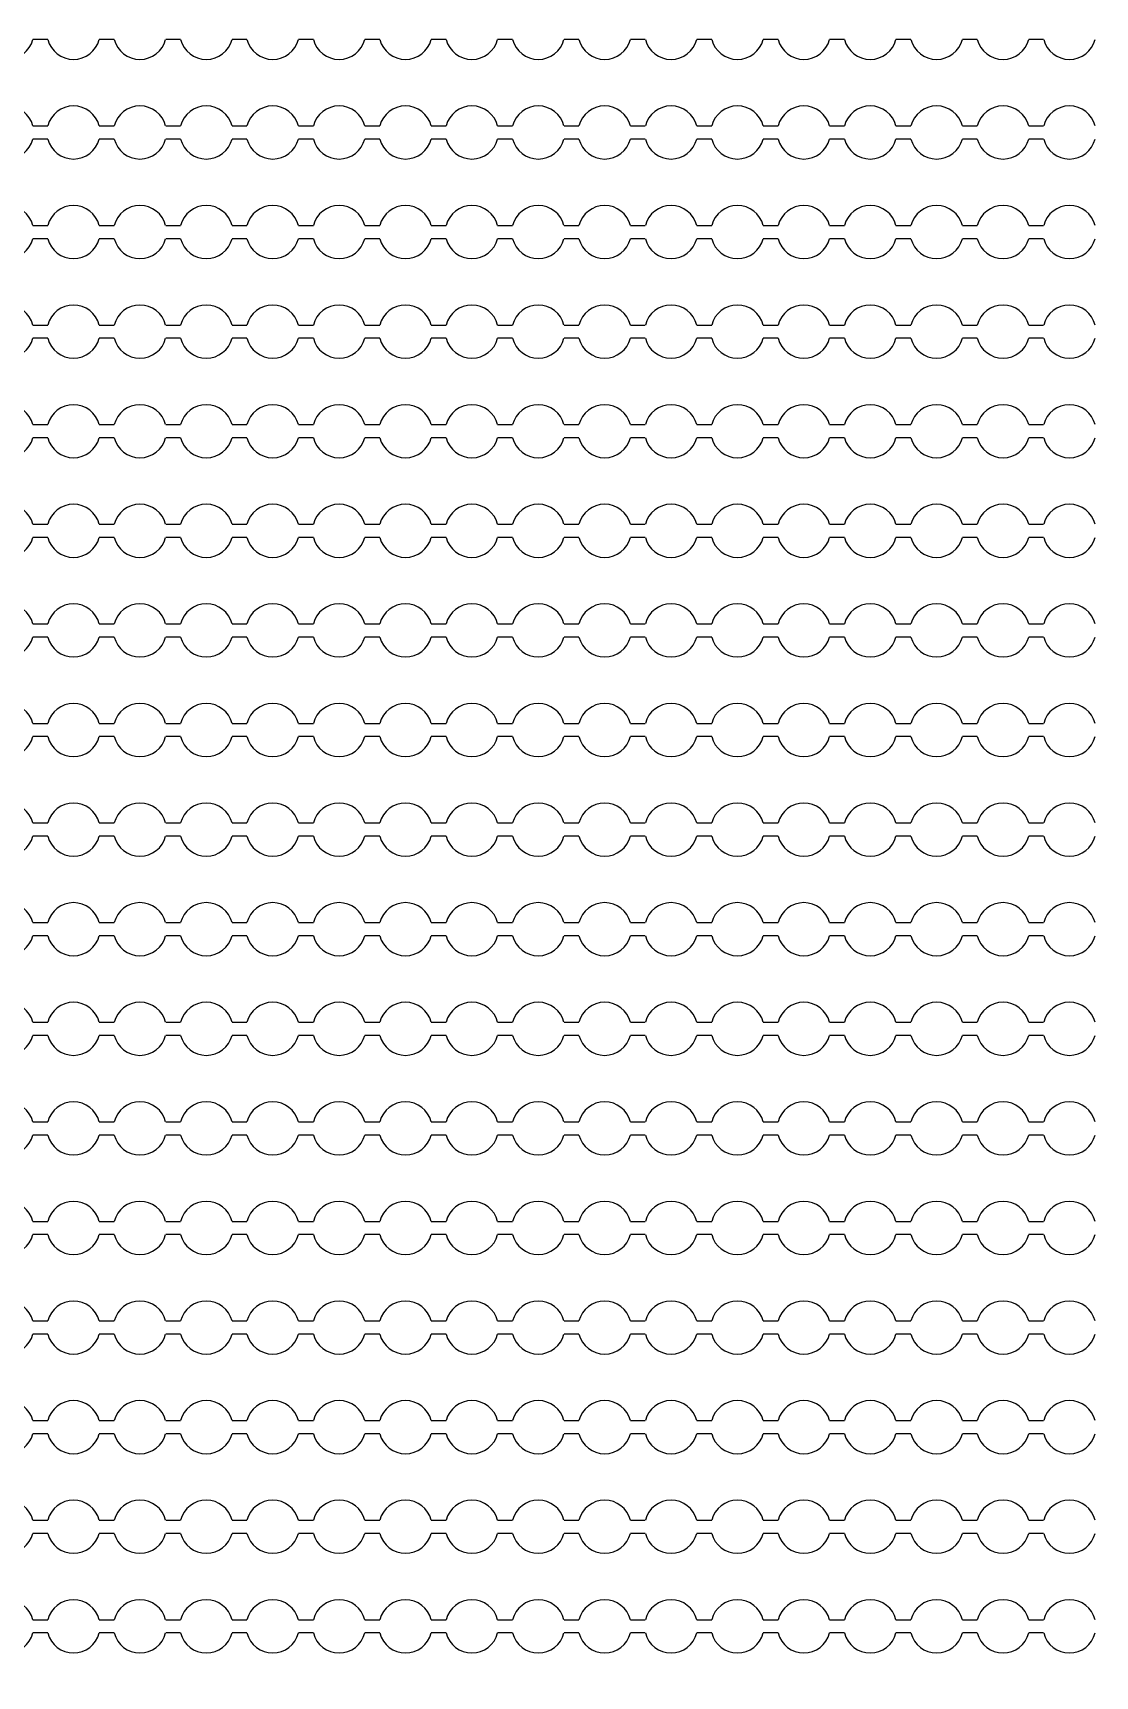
# Model space of a CAD drawing. Extents: x 4056 to 105656, y 4120 to 105720.
# Drawn here: x 58241 to 59041, y 70862 to 72099 of the extents above; entities that cross this region are included whole.
import ezdxf

# ---------------------------------------------------------------- set-up
doc = ezdxf.new("R2010")
doc.units = 13
doc.header["$MEASUREMENT"] = 0
doc.layers.add('Main Layer', color=7, linetype='Continuous', lineweight=0)

msp = doc.modelspace()

# ---------------------------------------------------------------- linework, layer by layer
for p, q in [((58252.1, 72094.2), (58240.9, 72094.2)), ((58302.1, 72094.2), (58290.9, 72094.2)), ((58352.1, 72094.2), (58340.9, 72094.2)), ((58402.1, 72094.2), (58390.9, 72094.2)), ((58452.1, 72094.2), (58440.9, 72094.2)), ((58502.1, 72094.2), (58490.9, 72094.2)), ((58552.1, 72094.2), (58540.9, 72094.2)), ((58602.1, 72094.2), (58590.9, 72094.2)), ((58652.1, 72094.2), (58640.9, 72094.2)), ((58702.1, 72094.2), (58690.9, 72094.2)), ((58752.1, 72094.2), (58740.9, 72094.2)), ((58802.1, 72094.2), (58790.9, 72094.2)), ((58852.1, 72094.2), (58840.9, 72094.2)), ((58902.1, 72094.2), (58890.9, 72094.2)), ((58952.1, 72094.2), (58940.9, 72094.2)), ((59002.1, 72094.2), (58990.9, 72094.2)), ((58240.9, 72029.2), (58252.1, 72029.2)), ((58290.9, 72029.2), (58302.1, 72029.2)), ((58340.9, 72029.2), (58352.1, 72029.2)), ((58390.9, 72029.2), (58402.1, 72029.2)), ((58440.9, 72029.2), (58452.1, 72029.2)), ((58490.9, 72029.2), (58502.1, 72029.2)), ((58540.9, 72029.2), (58552.1, 72029.2)), ((58590.9, 72029.2), (58602.1, 72029.2)), ((58640.9, 72029.2), (58652.1, 72029.2)), ((58690.9, 72029.2), (58702.1, 72029.2)), ((58740.9, 72029.2), (58752.1, 72029.2)), ((58790.9, 72029.2), (58802.1, 72029.2)), ((58840.9, 72029.2), (58852.1, 72029.2)), ((58890.9, 72029.2), (58902.1, 72029.2)), ((58940.9, 72029.2), (58952.1, 72029.2)), ((58990.9, 72029.2), (59002.1, 72029.2)), ((58252.1, 72019.2), (58240.9, 72019.2)), ((58302.1, 72019.2), (58290.9, 72019.2)), ((58352.1, 72019.2), (58340.9, 72019.2)), ((58402.1, 72019.2), (58390.9, 72019.2)), ((58452.1, 72019.2), (58440.9, 72019.2)), ((58502.1, 72019.2), (58490.9, 72019.2)), ((58552.1, 72019.2), (58540.9, 72019.2)), ((58602.1, 72019.2), (58590.9, 72019.2)), ((58652.1, 72019.2), (58640.9, 72019.2)), ((58702.1, 72019.2), (58690.9, 72019.2)), ((58752.1, 72019.2), (58740.9, 72019.2)), ((58802.1, 72019.2), (58790.9, 72019.2)), ((58852.1, 72019.2), (58840.9, 72019.2)), ((58902.1, 72019.2), (58890.9, 72019.2)), ((58952.1, 72019.2), (58940.9, 72019.2)), ((59002.1, 72019.2), (58990.9, 72019.2)), ((58240.9, 71954.2), (58252.1, 71954.2)), ((58290.9, 71954.2), (58302.1, 71954.2)), ((58340.9, 71954.2), (58352.1, 71954.2)), ((58390.9, 71954.2), (58402.1, 71954.2)), ((58440.9, 71954.2), (58452.1, 71954.2)), ((58490.9, 71954.2), (58502.1, 71954.2)), ((58540.9, 71954.2), (58552.1, 71954.2)), ((58590.9, 71954.2), (58602.1, 71954.2)), ((58640.9, 71954.2), (58652.1, 71954.2)), ((58690.9, 71954.2), (58702.1, 71954.2)), ((58740.9, 71954.2), (58752.1, 71954.2)), ((58790.9, 71954.2), (58802.1, 71954.2)), ((58840.9, 71954.2), (58852.1, 71954.2)), ((58890.9, 71954.2), (58902.1, 71954.2)), ((58940.9, 71954.2), (58952.1, 71954.2)), ((58990.9, 71954.2), (59002.1, 71954.2)), ((58252.1, 71944.2), (58240.9, 71944.2)), ((58302.1, 71944.2), (58290.9, 71944.2)), ((58352.1, 71944.2), (58340.9, 71944.2)), ((58402.1, 71944.2), (58390.9, 71944.2)), ((58452.1, 71944.2), (58440.9, 71944.2)), ((58502.1, 71944.2), (58490.9, 71944.2)), ((58552.1, 71944.2), (58540.9, 71944.2)), ((58602.1, 71944.2), (58590.9, 71944.2)), ((58652.1, 71944.2), (58640.9, 71944.2)), ((58702.1, 71944.2), (58690.9, 71944.2)), ((58752.1, 71944.2), (58740.9, 71944.2)), ((58802.1, 71944.2), (58790.9, 71944.2)), ((58852.1, 71944.2), (58840.9, 71944.2)), ((58902.1, 71944.2), (58890.9, 71944.2)), ((58952.1, 71944.2), (58940.9, 71944.2)), ((59002.1, 71944.2), (58990.9, 71944.2)), ((58240.9, 71879.2), (58252.1, 71879.2)), ((58290.9, 71879.2), (58302.1, 71879.2)), ((58340.9, 71879.2), (58352.1, 71879.2)), ((58390.9, 71879.2), (58402.1, 71879.2)), ((58440.9, 71879.2), (58452.1, 71879.2)), ((58490.9, 71879.2), (58502.1, 71879.2)), ((58540.9, 71879.2), (58552.1, 71879.2)), ((58590.9, 71879.2), (58602.1, 71879.2)), ((58640.9, 71879.2), (58652.1, 71879.2)), ((58690.9, 71879.2), (58702.1, 71879.2)), ((58740.9, 71879.2), (58752.1, 71879.2)), ((58790.9, 71879.2), (58802.1, 71879.2)), ((58840.9, 71879.2), (58852.1, 71879.2)), ((58890.9, 71879.2), (58902.1, 71879.2)), ((58940.9, 71879.2), (58952.1, 71879.2)), ((58990.9, 71879.2), (59002.1, 71879.2)), ((58252.1, 71869.2), (58240.9, 71869.2)), ((58302.1, 71869.2), (58290.9, 71869.2)), ((58352.1, 71869.2), (58340.9, 71869.2)), ((58402.1, 71869.2), (58390.9, 71869.2)), ((58452.1, 71869.2), (58440.9, 71869.2)), ((58502.1, 71869.2), (58490.9, 71869.2)), ((58552.1, 71869.2), (58540.9, 71869.2)), ((58602.1, 71869.2), (58590.9, 71869.2)), ((58652.1, 71869.2), (58640.9, 71869.2)), ((58702.1, 71869.2), (58690.9, 71869.2)), ((58752.1, 71869.2), (58740.9, 71869.2)), ((58802.1, 71869.2), (58790.9, 71869.2)), ((58852.1, 71869.2), (58840.9, 71869.2)), ((58902.1, 71869.2), (58890.9, 71869.2)), ((58952.1, 71869.2), (58940.9, 71869.2)), ((59002.1, 71869.2), (58990.9, 71869.2)), ((58240.9, 71804.2), (58252.1, 71804.2)), ((58290.9, 71804.2), (58302.1, 71804.2)), ((58340.9, 71804.2), (58352.1, 71804.2)), ((58390.9, 71804.2), (58402.1, 71804.2)), ((58440.9, 71804.2), (58452.1, 71804.2)), ((58490.9, 71804.2), (58502.1, 71804.2)), ((58540.9, 71804.2), (58552.1, 71804.2)), ((58590.9, 71804.2), (58602.1, 71804.2)), ((58640.9, 71804.2), (58652.1, 71804.2)), ((58690.9, 71804.2), (58702.1, 71804.2)), ((58740.9, 71804.2), (58752.1, 71804.2)), ((58790.9, 71804.2), (58802.1, 71804.2)), ((58840.9, 71804.2), (58852.1, 71804.2)), ((58890.9, 71804.2), (58902.1, 71804.2)), ((58940.9, 71804.2), (58952.1, 71804.2)), ((58990.9, 71804.2), (59002.1, 71804.2)), ((58252.1, 71794.2), (58240.9, 71794.2)), ((58302.1, 71794.2), (58290.9, 71794.2)), ((58352.1, 71794.2), (58340.9, 71794.2)), ((58402.1, 71794.2), (58390.9, 71794.2)), ((58452.1, 71794.2), (58440.9, 71794.2)), ((58502.1, 71794.2), (58490.9, 71794.2)), ((58552.1, 71794.2), (58540.9, 71794.2)), ((58602.1, 71794.2), (58590.9, 71794.2)), ((58652.1, 71794.2), (58640.9, 71794.2)), ((58702.1, 71794.2), (58690.9, 71794.2)), ((58752.1, 71794.2), (58740.9, 71794.2)), ((58802.1, 71794.2), (58790.9, 71794.2)), ((58852.1, 71794.2), (58840.9, 71794.2)), ((58902.1, 71794.2), (58890.9, 71794.2)), ((58952.1, 71794.2), (58940.9, 71794.2)), ((59002.1, 71794.2), (58990.9, 71794.2)), ((58240.9, 71729.2), (58252.1, 71729.2)), ((58290.9, 71729.2), (58302.1, 71729.2)), ((58340.9, 71729.2), (58352.1, 71729.2)), ((58390.9, 71729.2), (58402.1, 71729.2)), ((58440.9, 71729.2), (58452.1, 71729.2)), ((58490.9, 71729.2), (58502.1, 71729.2)), ((58540.9, 71729.2), (58552.1, 71729.2)), ((58590.9, 71729.2), (58602.1, 71729.2)), ((58640.9, 71729.2), (58652.1, 71729.2)), ((58690.9, 71729.2), (58702.1, 71729.2)), ((58740.9, 71729.2), (58752.1, 71729.2)), ((58790.9, 71729.2), (58802.1, 71729.2)), ((58840.9, 71729.2), (58852.1, 71729.2)), ((58890.9, 71729.2), (58902.1, 71729.2)), ((58940.9, 71729.2), (58952.1, 71729.2)), ((58990.9, 71729.2), (59002.1, 71729.2)), ((58252.1, 71719.2), (58240.9, 71719.2)), ((58302.1, 71719.2), (58290.9, 71719.2)), ((58352.1, 71719.2), (58340.9, 71719.2)), ((58402.1, 71719.2), (58390.9, 71719.2)), ((58452.1, 71719.2), (58440.9, 71719.2)), ((58502.1, 71719.2), (58490.9, 71719.2)), ((58552.1, 71719.2), (58540.9, 71719.2)), ((58602.1, 71719.2), (58590.9, 71719.2)), ((58652.1, 71719.2), (58640.9, 71719.2)), ((58702.1, 71719.2), (58690.9, 71719.2)), ((58752.1, 71719.2), (58740.9, 71719.2)), ((58802.1, 71719.2), (58790.9, 71719.2)), ((58852.1, 71719.2), (58840.9, 71719.2)), ((58902.1, 71719.2), (58890.9, 71719.2)), ((58952.1, 71719.2), (58940.9, 71719.2)), ((59002.1, 71719.2), (58990.9, 71719.2)), ((58240.9, 71654.2), (58252.1, 71654.2)), ((58290.9, 71654.2), (58302.1, 71654.2)), ((58340.9, 71654.2), (58352.1, 71654.2)), ((58390.9, 71654.2), (58402.1, 71654.2)), ((58440.9, 71654.2), (58452.1, 71654.2)), ((58490.9, 71654.2), (58502.1, 71654.2)), ((58540.9, 71654.2), (58552.1, 71654.2)), ((58590.9, 71654.2), (58602.1, 71654.2)), ((58640.9, 71654.2), (58652.1, 71654.2)), ((58690.9, 71654.2), (58702.1, 71654.2)), ((58740.9, 71654.2), (58752.1, 71654.2)), ((58790.9, 71654.2), (58802.1, 71654.2)), ((58840.9, 71654.2), (58852.1, 71654.2)), ((58890.9, 71654.2), (58902.1, 71654.2)), ((58940.9, 71654.2), (58952.1, 71654.2)), ((58990.9, 71654.2), (59002.1, 71654.2)), ((58252.1, 71644.2), (58240.9, 71644.2)), ((58302.1, 71644.2), (58290.9, 71644.2)), ((58352.1, 71644.2), (58340.9, 71644.2)), ((58402.1, 71644.2), (58390.9, 71644.2)), ((58452.1, 71644.2), (58440.9, 71644.2)), ((58502.1, 71644.2), (58490.9, 71644.2)), ((58552.1, 71644.2), (58540.9, 71644.2)), ((58602.1, 71644.2), (58590.9, 71644.2)), ((58652.1, 71644.2), (58640.9, 71644.2)), ((58702.1, 71644.2), (58690.9, 71644.2)), ((58752.1, 71644.2), (58740.9, 71644.2)), ((58802.1, 71644.2), (58790.9, 71644.2)), ((58852.1, 71644.2), (58840.9, 71644.2)), ((58902.1, 71644.2), (58890.9, 71644.2)), ((58952.1, 71644.2), (58940.9, 71644.2)), ((59002.1, 71644.2), (58990.9, 71644.2)), ((58240.9, 71579.2), (58252.1, 71579.2)), ((58290.9, 71579.2), (58302.1, 71579.2)), ((58340.9, 71579.2), (58352.1, 71579.2)), ((58390.9, 71579.2), (58402.1, 71579.2)), ((58440.9, 71579.2), (58452.1, 71579.2)), ((58490.9, 71579.2), (58502.1, 71579.2)), ((58540.9, 71579.2), (58552.1, 71579.2)), ((58590.9, 71579.2), (58602.1, 71579.2)), ((58640.9, 71579.2), (58652.1, 71579.2)), ((58690.9, 71579.2), (58702.1, 71579.2)), ((58740.9, 71579.2), (58752.1, 71579.2)), ((58790.9, 71579.2), (58802.1, 71579.2)), ((58840.9, 71579.2), (58852.1, 71579.2)), ((58890.9, 71579.2), (58902.1, 71579.2)), ((58940.9, 71579.2), (58952.1, 71579.2)), ((58990.9, 71579.2), (59002.1, 71579.2)), ((58252.1, 71569.2), (58240.9, 71569.2)), ((58302.1, 71569.2), (58290.9, 71569.2)), ((58352.1, 71569.2), (58340.9, 71569.2)), ((58402.1, 71569.2), (58390.9, 71569.2)), ((58452.1, 71569.2), (58440.9, 71569.2)), ((58502.1, 71569.2), (58490.9, 71569.2)), ((58552.1, 71569.2), (58540.9, 71569.2)), ((58602.1, 71569.2), (58590.9, 71569.2)), ((58652.1, 71569.2), (58640.9, 71569.2)), ((58702.1, 71569.2), (58690.9, 71569.2)), ((58752.1, 71569.2), (58740.9, 71569.2)), ((58802.1, 71569.2), (58790.9, 71569.2)), ((58852.1, 71569.2), (58840.9, 71569.2)), ((58902.1, 71569.2), (58890.9, 71569.2)), ((58952.1, 71569.2), (58940.9, 71569.2)), ((59002.1, 71569.2), (58990.9, 71569.2)), ((58240.9, 71504.2), (58252.1, 71504.2)), ((58290.9, 71504.2), (58302.1, 71504.2)), ((58340.9, 71504.2), (58352.1, 71504.2)), ((58390.9, 71504.2), (58402.1, 71504.2)), ((58440.9, 71504.2), (58452.1, 71504.2)), ((58490.9, 71504.2), (58502.1, 71504.2)), ((58540.9, 71504.2), (58552.1, 71504.2)), ((58590.9, 71504.2), (58602.1, 71504.2)), ((58640.9, 71504.2), (58652.1, 71504.2)), ((58690.9, 71504.2), (58702.1, 71504.2)), ((58740.9, 71504.2), (58752.1, 71504.2)), ((58790.9, 71504.2), (58802.1, 71504.2)), ((58840.9, 71504.2), (58852.1, 71504.2)), ((58890.9, 71504.2), (58902.1, 71504.2)), ((58940.9, 71504.2), (58952.1, 71504.2)), ((58990.9, 71504.2), (59002.1, 71504.2)), ((58252.1, 71494.2), (58240.9, 71494.2)), ((58302.1, 71494.2), (58290.9, 71494.2)), ((58352.1, 71494.2), (58340.9, 71494.2)), ((58402.1, 71494.2), (58390.9, 71494.2)), ((58452.1, 71494.2), (58440.9, 71494.2)), ((58502.1, 71494.2), (58490.9, 71494.2)), ((58552.1, 71494.2), (58540.9, 71494.2)), ((58602.1, 71494.2), (58590.9, 71494.2)), ((58652.1, 71494.2), (58640.9, 71494.2)), ((58702.1, 71494.2), (58690.9, 71494.2)), ((58752.1, 71494.2), (58740.9, 71494.2)), ((58802.1, 71494.2), (58790.9, 71494.2)), ((58852.1, 71494.2), (58840.9, 71494.2)), ((58902.1, 71494.2), (58890.9, 71494.2)), ((58952.1, 71494.2), (58940.9, 71494.2)), ((59002.1, 71494.2), (58990.9, 71494.2)), ((58240.9, 71429.2), (58252.1, 71429.2)), ((58290.9, 71429.2), (58302.1, 71429.2)), ((58340.9, 71429.2), (58352.1, 71429.2)), ((58390.9, 71429.2), (58402.1, 71429.2)), ((58440.9, 71429.2), (58452.1, 71429.2)), ((58490.9, 71429.2), (58502.1, 71429.2)), ((58540.9, 71429.2), (58552.1, 71429.2)), ((58590.9, 71429.2), (58602.1, 71429.2)), ((58640.9, 71429.2), (58652.1, 71429.2)), ((58690.9, 71429.2), (58702.1, 71429.2)), ((58740.9, 71429.2), (58752.1, 71429.2)), ((58790.9, 71429.2), (58802.1, 71429.2)), ((58840.9, 71429.2), (58852.1, 71429.2)), ((58890.9, 71429.2), (58902.1, 71429.2)), ((58940.9, 71429.2), (58952.1, 71429.2)), ((58990.9, 71429.2), (59002.1, 71429.2)), ((58252.1, 71419.2), (58240.9, 71419.2)), ((58302.1, 71419.2), (58290.9, 71419.2)), ((58352.1, 71419.2), (58340.9, 71419.2)), ((58402.1, 71419.2), (58390.9, 71419.2)), ((58452.1, 71419.2), (58440.9, 71419.2)), ((58502.1, 71419.2), (58490.9, 71419.2)), ((58552.1, 71419.2), (58540.9, 71419.2)), ((58602.1, 71419.2), (58590.9, 71419.2)), ((58652.1, 71419.2), (58640.9, 71419.2)), ((58702.1, 71419.2), (58690.9, 71419.2)), ((58752.1, 71419.2), (58740.9, 71419.2)), ((58802.1, 71419.2), (58790.9, 71419.2)), ((58852.1, 71419.2), (58840.9, 71419.2)), ((58902.1, 71419.2), (58890.9, 71419.2)), ((58952.1, 71419.2), (58940.9, 71419.2)), ((59002.1, 71419.2), (58990.9, 71419.2)), ((58240.9, 71354.2), (58252.1, 71354.2)), ((58252.1, 71344.2), (58240.9, 71344.2)), ((58290.9, 71354.2), (58302.1, 71354.2)), ((58302.1, 71344.2), (58290.9, 71344.2)), ((58340.9, 71354.2), (58352.1, 71354.2)), ((58352.1, 71344.2), (58340.9, 71344.2)), ((58390.9, 71354.2), (58402.1, 71354.2)), ((58402.1, 71344.2), (58390.9, 71344.2)), ((58440.9, 71354.2), (58452.1, 71354.2)), ((58452.1, 71344.2), (58440.9, 71344.2)), ((58490.9, 71354.2), (58502.1, 71354.2)), ((58502.1, 71344.2), (58490.9, 71344.2)), ((58540.9, 71354.2), (58552.1, 71354.2)), ((58552.1, 71344.2), (58540.9, 71344.2)), ((58590.9, 71354.2), (58602.1, 71354.2)), ((58602.1, 71344.2), (58590.9, 71344.2)), ((58640.9, 71354.2), (58652.1, 71354.2)), ((58652.1, 71344.2), (58640.9, 71344.2)), ((58690.9, 71354.2), (58702.1, 71354.2)), ((58702.1, 71344.2), (58690.9, 71344.2)), ((58740.9, 71354.2), (58752.1, 71354.2)), ((58752.1, 71344.2), (58740.9, 71344.2)), ((58790.9, 71354.2), (58802.1, 71354.2)), ((58802.1, 71344.2), (58790.9, 71344.2)), ((58840.9, 71354.2), (58852.1, 71354.2)), ((58852.1, 71344.2), (58840.9, 71344.2)), ((58890.9, 71354.2), (58902.1, 71354.2)), ((58902.1, 71344.2), (58890.9, 71344.2)), ((58940.9, 71354.2), (58952.1, 71354.2)), ((58952.1, 71344.2), (58940.9, 71344.2)), ((58990.9, 71354.2), (59002.1, 71354.2)), ((59002.1, 71344.2), (58990.9, 71344.2)), ((58240.9, 71279.2), (58252.1, 71279.2)), ((58252.1, 71269.2), (58240.9, 71269.2)), ((58290.9, 71279.2), (58302.1, 71279.2)), ((58302.1, 71269.2), (58290.9, 71269.2)), ((58340.9, 71279.2), (58352.1, 71279.2)), ((58352.1, 71269.2), (58340.9, 71269.2)), ((58390.9, 71279.2), (58402.1, 71279.2)), ((58402.1, 71269.2), (58390.9, 71269.2)), ((58440.9, 71279.2), (58452.1, 71279.2)), ((58452.1, 71269.2), (58440.9, 71269.2)), ((58490.9, 71279.2), (58502.1, 71279.2)), ((58502.1, 71269.2), (58490.9, 71269.2)), ((58540.9, 71279.2), (58552.1, 71279.2)), ((58552.1, 71269.2), (58540.9, 71269.2)), ((58590.9, 71279.2), (58602.1, 71279.2)), ((58602.1, 71269.2), (58590.9, 71269.2)), ((58640.9, 71279.2), (58652.1, 71279.2)), ((58652.1, 71269.2), (58640.9, 71269.2)), ((58690.9, 71279.2), (58702.1, 71279.2)), ((58702.1, 71269.2), (58690.9, 71269.2)), ((58740.9, 71279.2), (58752.1, 71279.2)), ((58752.1, 71269.2), (58740.9, 71269.2)), ((58790.9, 71279.2), (58802.1, 71279.2)), ((58802.1, 71269.2), (58790.9, 71269.2)), ((58840.9, 71279.2), (58852.1, 71279.2)), ((58852.1, 71269.2), (58840.9, 71269.2)), ((58890.9, 71279.2), (58902.1, 71279.2)), ((58902.1, 71269.2), (58890.9, 71269.2)), ((58940.9, 71279.2), (58952.1, 71279.2)), ((58952.1, 71269.2), (58940.9, 71269.2)), ((58990.9, 71279.2), (59002.1, 71279.2)), ((59002.1, 71269.2), (58990.9, 71269.2)), ((58240.9, 71204.2), (58252.1, 71204.2)), ((58252.1, 71194.2), (58240.9, 71194.2)), ((58290.9, 71204.2), (58302.1, 71204.2)), ((58302.1, 71194.2), (58290.9, 71194.2)), ((58340.9, 71204.2), (58352.1, 71204.2)), ((58352.1, 71194.2), (58340.9, 71194.2)), ((58390.9, 71204.2), (58402.1, 71204.2)), ((58402.1, 71194.2), (58390.9, 71194.2)), ((58440.9, 71204.2), (58452.1, 71204.2)), ((58452.1, 71194.2), (58440.9, 71194.2)), ((58490.9, 71204.2), (58502.1, 71204.2)), ((58502.1, 71194.2), (58490.9, 71194.2)), ((58540.9, 71204.2), (58552.1, 71204.2)), ((58552.1, 71194.2), (58540.9, 71194.2)), ((58590.9, 71204.2), (58602.1, 71204.2)), ((58602.1, 71194.2), (58590.9, 71194.2)), ((58640.9, 71204.2), (58652.1, 71204.2)), ((58652.1, 71194.2), (58640.9, 71194.2)), ((58690.9, 71204.2), (58702.1, 71204.2)), ((58702.1, 71194.2), (58690.9, 71194.2)), ((58740.9, 71204.2), (58752.1, 71204.2)), ((58752.1, 71194.2), (58740.9, 71194.2)), ((58790.9, 71204.2), (58802.1, 71204.2)), ((58802.1, 71194.2), (58790.9, 71194.2)), ((58840.9, 71204.2), (58852.1, 71204.2)), ((58852.1, 71194.2), (58840.9, 71194.2)), ((58890.9, 71204.2), (58902.1, 71204.2)), ((58902.1, 71194.2), (58890.9, 71194.2)), ((58940.9, 71204.2), (58952.1, 71204.2)), ((58952.1, 71194.2), (58940.9, 71194.2)), ((58990.9, 71204.2), (59002.1, 71204.2)), ((59002.1, 71194.2), (58990.9, 71194.2)), ((58240.9, 71129.2), (58252.1, 71129.2)), ((58252.1, 71119.2), (58240.9, 71119.2)), ((58290.9, 71129.2), (58302.1, 71129.2)), ((58302.1, 71119.2), (58290.9, 71119.2)), ((58340.9, 71129.2), (58352.1, 71129.2)), ((58352.1, 71119.2), (58340.9, 71119.2)), ((58390.9, 71129.2), (58402.1, 71129.2)), ((58402.1, 71119.2), (58390.9, 71119.2)), ((58440.9, 71129.2), (58452.1, 71129.2)), ((58452.1, 71119.2), (58440.9, 71119.2)), ((58490.9, 71129.2), (58502.1, 71129.2)), ((58502.1, 71119.2), (58490.9, 71119.2)), ((58540.9, 71129.2), (58552.1, 71129.2)), ((58552.1, 71119.2), (58540.9, 71119.2)), ((58590.9, 71129.2), (58602.1, 71129.2)), ((58602.1, 71119.2), (58590.9, 71119.2)), ((58640.9, 71129.2), (58652.1, 71129.2)), ((58652.1, 71119.2), (58640.9, 71119.2)), ((58690.9, 71129.2), (58702.1, 71129.2)), ((58702.1, 71119.2), (58690.9, 71119.2)), ((58740.9, 71129.2), (58752.1, 71129.2)), ((58752.1, 71119.2), (58740.9, 71119.2)), ((58790.9, 71129.2), (58802.1, 71129.2)), ((58802.1, 71119.2), (58790.9, 71119.2)), ((58840.9, 71129.2), (58852.1, 71129.2)), ((58852.1, 71119.2), (58840.9, 71119.2)), ((58890.9, 71129.2), (58902.1, 71129.2)), ((58902.1, 71119.2), (58890.9, 71119.2)), ((58940.9, 71129.2), (58952.1, 71129.2)), ((58952.1, 71119.2), (58940.9, 71119.2)), ((58990.9, 71129.2), (59002.1, 71129.2)), ((59002.1, 71119.2), (58990.9, 71119.2)), ((58240.9, 71054.2), (58252.1, 71054.2)), ((58290.9, 71054.2), (58302.1, 71054.2)), ((58340.9, 71054.2), (58352.1, 71054.2)), ((58390.9, 71054.2), (58402.1, 71054.2)), ((58440.9, 71054.2), (58452.1, 71054.2)), ((58490.9, 71054.2), (58502.1, 71054.2)), ((58540.9, 71054.2), (58552.1, 71054.2)), ((58590.9, 71054.2), (58602.1, 71054.2)), ((58640.9, 71054.2), (58652.1, 71054.2)), ((58690.9, 71054.2), (58702.1, 71054.2)), ((58740.9, 71054.2), (58752.1, 71054.2)), ((58790.9, 71054.2), (58802.1, 71054.2)), ((58840.9, 71054.2), (58852.1, 71054.2)), ((58890.9, 71054.2), (58902.1, 71054.2)), ((58940.9, 71054.2), (58952.1, 71054.2)), ((58990.9, 71054.2), (59002.1, 71054.2)), ((58252.1, 71044.2), (58240.9, 71044.2)), ((58302.1, 71044.2), (58290.9, 71044.2)), ((58352.1, 71044.2), (58340.9, 71044.2)), ((58402.1, 71044.2), (58390.9, 71044.2)), ((58452.1, 71044.2), (58440.9, 71044.2)), ((58502.1, 71044.2), (58490.9, 71044.2)), ((58552.1, 71044.2), (58540.9, 71044.2)), ((58602.1, 71044.2), (58590.9, 71044.2)), ((58652.1, 71044.2), (58640.9, 71044.2)), ((58702.1, 71044.2), (58690.9, 71044.2)), ((58752.1, 71044.2), (58740.9, 71044.2)), ((58802.1, 71044.2), (58790.9, 71044.2)), ((58852.1, 71044.2), (58840.9, 71044.2)), ((58902.1, 71044.2), (58890.9, 71044.2)), ((58952.1, 71044.2), (58940.9, 71044.2)), ((59002.1, 71044.2), (58990.9, 71044.2)), ((58240.9, 70979.2), (58252.1, 70979.2)), ((58290.9, 70979.2), (58302.1, 70979.2)), ((58340.9, 70979.2), (58352.1, 70979.2)), ((58390.9, 70979.2), (58402.1, 70979.2)), ((58440.9, 70979.2), (58452.1, 70979.2)), ((58490.9, 70979.2), (58502.1, 70979.2)), ((58540.9, 70979.2), (58552.1, 70979.2)), ((58590.9, 70979.2), (58602.1, 70979.2)), ((58640.9, 70979.2), (58652.1, 70979.2)), ((58690.9, 70979.2), (58702.1, 70979.2)), ((58740.9, 70979.2), (58752.1, 70979.2)), ((58790.9, 70979.2), (58802.1, 70979.2)), ((58840.9, 70979.2), (58852.1, 70979.2)), ((58890.9, 70979.2), (58902.1, 70979.2)), ((58940.9, 70979.2), (58952.1, 70979.2)), ((58990.9, 70979.2), (59002.1, 70979.2)), ((58252.1, 70969.2), (58240.9, 70969.2)), ((58302.1, 70969.2), (58290.9, 70969.2)), ((58352.1, 70969.2), (58340.9, 70969.2)), ((58402.1, 70969.2), (58390.9, 70969.2)), ((58452.1, 70969.2), (58440.9, 70969.2)), ((58502.1, 70969.2), (58490.9, 70969.2)), ((58552.1, 70969.2), (58540.9, 70969.2)), ((58602.1, 70969.2), (58590.9, 70969.2)), ((58652.1, 70969.2), (58640.9, 70969.2)), ((58702.1, 70969.2), (58690.9, 70969.2)), ((58752.1, 70969.2), (58740.9, 70969.2)), ((58802.1, 70969.2), (58790.9, 70969.2)), ((58852.1, 70969.2), (58840.9, 70969.2)), ((58902.1, 70969.2), (58890.9, 70969.2)), ((58952.1, 70969.2), (58940.9, 70969.2)), ((59002.1, 70969.2), (58990.9, 70969.2)), ((58240.9, 70904.2), (58252.1, 70904.2)), ((58290.9, 70904.2), (58302.1, 70904.2)), ((58340.9, 70904.2), (58352.1, 70904.2)), ((58390.9, 70904.2), (58402.1, 70904.2)), ((58440.9, 70904.2), (58452.1, 70904.2)), ((58490.9, 70904.2), (58502.1, 70904.2)), ((58540.9, 70904.2), (58552.1, 70904.2)), ((58590.9, 70904.2), (58602.1, 70904.2)), ((58640.9, 70904.2), (58652.1, 70904.2)), ((58690.9, 70904.2), (58702.1, 70904.2)), ((58740.9, 70904.2), (58752.1, 70904.2)), ((58790.9, 70904.2), (58802.1, 70904.2)), ((58840.9, 70904.2), (58852.1, 70904.2)), ((58890.9, 70904.2), (58902.1, 70904.2)), ((58940.9, 70904.2), (58952.1, 70904.2)), ((58990.9, 70904.2), (59002.1, 70904.2)), ((58252.1, 70894.2), (58240.9, 70894.2)), ((58302.1, 70894.2), (58290.9, 70894.2)), ((58352.1, 70894.2), (58340.9, 70894.2)), ((58402.1, 70894.2), (58390.9, 70894.2)), ((58452.1, 70894.2), (58440.9, 70894.2)), ((58502.1, 70894.2), (58490.9, 70894.2)), ((58552.1, 70894.2), (58540.9, 70894.2)), ((58602.1, 70894.2), (58590.9, 70894.2)), ((58652.1, 70894.2), (58640.9, 70894.2)), ((58702.1, 70894.2), (58690.9, 70894.2)), ((58752.1, 70894.2), (58740.9, 70894.2)), ((58802.1, 70894.2), (58790.9, 70894.2)), ((58852.1, 70894.2), (58840.9, 70894.2)), ((58902.1, 70894.2), (58890.9, 70894.2)), ((58952.1, 70894.2), (58940.9, 70894.2)), ((59002.1, 70894.2), (58990.9, 70894.2))]:
    msp.add_line(p, q)
at = {"lineweight": 0}
msp.add_circle((61011.6, 73976.1), 11000, dxfattribs=at)
for centre, start, end in [((58221.5, 72099.2), 194.4775, 345.5225), ((58271.5, 72099.2), 194.4775, 345.5225), ((58321.5, 72099.2), 194.4775, 345.5225), ((58371.5, 72099.2), 194.4775, 345.5225), ((58421.5, 72099.2), 194.4775, 345.5225), ((58471.5, 72099.2), 194.4775, 345.5225), ((58521.5, 72099.2), 194.4775, 345.5225), ((58571.5, 72099.2), 194.4775, 345.5225), ((58621.5, 72099.2), 194.4775, 345.5225), ((58671.5, 72099.2), 194.4775, 345.5225), ((58721.5, 72099.2), 194.4775, 345.5225), ((58771.5, 72099.2), 194.4775, 345.5225), ((58821.5, 72099.2), 194.4775, 345.5225), ((58871.5, 72099.2), 194.4775, 345.5225), ((58921.5, 72099.2), 194.4775, 345.5225), ((58971.5, 72099.2), 194.4775, 345.5225), ((59021.5, 72099.2), 194.4775, 345.5225), ((58221.5, 72024.2), 14.4775, 165.5225), ((58271.5, 72024.2), 14.4775, 165.5225), ((58321.5, 72024.2), 14.4775, 165.5225), ((58371.5, 72024.2), 14.4775, 165.5225), ((58421.5, 72024.2), 14.4775, 165.5225), ((58471.5, 72024.2), 14.4775, 165.5225), ((58521.5, 72024.2), 14.4775, 165.5225), ((58571.5, 72024.2), 14.4775, 165.5225), ((58621.5, 72024.2), 14.4775, 165.5225), ((58671.5, 72024.2), 14.4775, 165.5225), ((58721.5, 72024.2), 14.4775, 165.5225), ((58771.5, 72024.2), 14.4775, 165.5225), ((58821.5, 72024.2), 14.4775, 165.5225), ((58871.5, 72024.2), 14.4775, 165.5225), ((58921.5, 72024.2), 14.4775, 165.5225), ((58971.5, 72024.2), 14.4775, 165.5225), ((59021.5, 72024.2), 14.4775, 165.5225), ((58221.5, 72024.2), 194.4775, 345.5225), ((58271.5, 72024.2), 194.4775, 345.5225), ((58321.5, 72024.2), 194.4775, 345.5225), ((58371.5, 72024.2), 194.4775, 345.5225), ((58421.5, 72024.2), 194.4775, 345.5225), ((58471.5, 72024.2), 194.4775, 345.5225), ((58521.5, 72024.2), 194.4775, 345.5225), ((58571.5, 72024.2), 194.4775, 345.5225), ((58621.5, 72024.2), 194.4775, 345.5225), ((58671.5, 72024.2), 194.4775, 345.5225), ((58721.5, 72024.2), 194.4775, 345.5225), ((58771.5, 72024.2), 194.4775, 345.5225), ((58821.5, 72024.2), 194.4775, 345.5225), ((58871.5, 72024.2), 194.4775, 345.5225), ((58921.5, 72024.2), 194.4775, 345.5225), ((58971.5, 72024.2), 194.4775, 345.5225), ((59021.5, 72024.2), 194.4775, 345.5225), ((58221.5, 71949.2), 14.4775, 165.5225), ((58271.5, 71949.2), 14.4775, 165.5225), ((58321.5, 71949.2), 14.4775, 165.5225), ((58371.5, 71949.2), 14.4775, 165.5225), ((58421.5, 71949.2), 14.4775, 165.5225), ((58471.5, 71949.2), 14.4775, 165.5225), ((58521.5, 71949.2), 14.4775, 165.5225), ((58571.5, 71949.2), 14.4775, 165.5225), ((58621.5, 71949.2), 14.4775, 165.5225), ((58671.5, 71949.2), 14.4775, 165.5225), ((58721.5, 71949.2), 14.4775, 165.5225), ((58771.5, 71949.2), 14.4775, 165.5225), ((58821.5, 71949.2), 14.4775, 165.5225), ((58871.5, 71949.2), 14.4775, 165.5225), ((58921.5, 71949.2), 14.4775, 165.5225), ((58971.5, 71949.2), 14.4775, 165.5225), ((59021.5, 71949.2), 14.4775, 165.5225), ((58221.5, 71949.2), 194.4775, 345.5225), ((58271.5, 71949.2), 194.4775, 345.5225), ((58321.5, 71949.2), 194.4775, 345.5225), ((58371.5, 71949.2), 194.4775, 345.5225), ((58421.5, 71949.2), 194.4775, 345.5225), ((58471.5, 71949.2), 194.4775, 345.5225), ((58521.5, 71949.2), 194.4775, 345.5225), ((58571.5, 71949.2), 194.4775, 345.5225), ((58621.5, 71949.2), 194.4775, 345.5225), ((58671.5, 71949.2), 194.4775, 345.5225), ((58721.5, 71949.2), 194.4775, 345.5225), ((58771.5, 71949.2), 194.4775, 345.5225), ((58821.5, 71949.2), 194.4775, 345.5225), ((58871.5, 71949.2), 194.4775, 345.5225), ((58921.5, 71949.2), 194.4775, 345.5225), ((58971.5, 71949.2), 194.4775, 345.5225), ((59021.5, 71949.2), 194.4775, 345.5225), ((58221.5, 71874.2), 14.4775, 165.5225), ((58271.5, 71874.2), 14.4775, 165.5225), ((58321.5, 71874.2), 14.4775, 165.5225), ((58371.5, 71874.2), 14.4775, 165.5225), ((58421.5, 71874.2), 14.4775, 165.5225), ((58471.5, 71874.2), 14.4775, 165.5225), ((58521.5, 71874.2), 14.4775, 165.5225), ((58571.5, 71874.2), 14.4775, 165.5225), ((58621.5, 71874.2), 14.4775, 165.5225), ((58671.5, 71874.2), 14.4775, 165.5225), ((58721.5, 71874.2), 14.4775, 165.5225), ((58771.5, 71874.2), 14.4775, 165.5225), ((58821.5, 71874.2), 14.4775, 165.5225), ((58871.5, 71874.2), 14.4775, 165.5225), ((58921.5, 71874.2), 14.4775, 165.5225), ((58971.5, 71874.2), 14.4775, 165.5225), ((59021.5, 71874.2), 14.4775, 165.5225), ((58221.5, 71874.2), 194.4775, 345.5225), ((58271.5, 71874.2), 194.4775, 345.5225), ((58321.5, 71874.2), 194.4775, 345.5225), ((58371.5, 71874.2), 194.4775, 345.5225), ((58421.5, 71874.2), 194.4775, 345.5225), ((58471.5, 71874.2), 194.4775, 345.5225), ((58521.5, 71874.2), 194.4775, 345.5225), ((58571.5, 71874.2), 194.4775, 345.5225), ((58621.5, 71874.2), 194.4775, 345.5225), ((58671.5, 71874.2), 194.4775, 345.5225), ((58721.5, 71874.2), 194.4775, 345.5225), ((58771.5, 71874.2), 194.4775, 345.5225), ((58821.5, 71874.2), 194.4775, 345.5225), ((58871.5, 71874.2), 194.4775, 345.5225), ((58921.5, 71874.2), 194.4775, 345.5225), ((58971.5, 71874.2), 194.4775, 345.5225), ((59021.5, 71874.2), 194.4775, 345.5225), ((58221.5, 71799.2), 14.4775, 165.5225), ((58271.5, 71799.2), 14.4775, 165.5225), ((58321.5, 71799.2), 14.4775, 165.5225), ((58371.5, 71799.2), 14.4775, 165.5225), ((58421.5, 71799.2), 14.4775, 165.5225), ((58471.5, 71799.2), 14.4775, 165.5225), ((58521.5, 71799.2), 14.4775, 165.5225), ((58571.5, 71799.2), 14.4775, 165.5225), ((58621.5, 71799.2), 14.4775, 165.5225), ((58671.5, 71799.2), 14.4775, 165.5225), ((58721.5, 71799.2), 14.4775, 165.5225), ((58771.5, 71799.2), 14.4775, 165.5225), ((58821.5, 71799.2), 14.4775, 165.5225), ((58871.5, 71799.2), 14.4775, 165.5225), ((58921.5, 71799.2), 14.4775, 165.5225), ((58971.5, 71799.2), 14.4775, 165.5225), ((59021.5, 71799.2), 14.4775, 165.5225), ((58221.5, 71799.2), 194.4775, 345.5225), ((58271.5, 71799.2), 194.4775, 345.5225), ((58321.5, 71799.2), 194.4775, 345.5225), ((58371.5, 71799.2), 194.4775, 345.5225), ((58421.5, 71799.2), 194.4775, 345.5225), ((58471.5, 71799.2), 194.4775, 345.5225), ((58521.5, 71799.2), 194.4775, 345.5225), ((58571.5, 71799.2), 194.4775, 345.5225), ((58621.5, 71799.2), 194.4775, 345.5225), ((58671.5, 71799.2), 194.4775, 345.5225), ((58721.5, 71799.2), 194.4775, 345.5225), ((58771.5, 71799.2), 194.4775, 345.5225), ((58821.5, 71799.2), 194.4775, 345.5225), ((58871.5, 71799.2), 194.4775, 345.5225), ((58921.5, 71799.2), 194.4775, 345.5225), ((58971.5, 71799.2), 194.4775, 345.5225), ((59021.5, 71799.2), 194.4775, 345.5225), ((58221.5, 71724.2), 14.4775, 165.5225), ((58271.5, 71724.2), 14.4775, 165.5225), ((58321.5, 71724.2), 14.4775, 165.5225), ((58371.5, 71724.2), 14.4775, 165.5225), ((58421.5, 71724.2), 14.4775, 165.5225), ((58471.5, 71724.2), 14.4775, 165.5225), ((58521.5, 71724.2), 14.4775, 165.5225), ((58571.5, 71724.2), 14.4775, 165.5225), ((58621.5, 71724.2), 14.4775, 165.5225), ((58671.5, 71724.2), 14.4775, 165.5225), ((58721.5, 71724.2), 14.4775, 165.5225), ((58771.5, 71724.2), 14.4775, 165.5225), ((58821.5, 71724.2), 14.4775, 165.5225), ((58871.5, 71724.2), 14.4775, 165.5225), ((58921.5, 71724.2), 14.4775, 165.5225), ((58971.5, 71724.2), 14.4775, 165.5225), ((59021.5, 71724.2), 14.4775, 165.5225), ((58221.5, 71724.2), 194.4775, 345.5225), ((58271.5, 71724.2), 194.4775, 345.5225), ((58321.5, 71724.2), 194.4775, 345.5225), ((58371.5, 71724.2), 194.4775, 345.5225), ((58421.5, 71724.2), 194.4775, 345.5225), ((58471.5, 71724.2), 194.4775, 345.5225), ((58521.5, 71724.2), 194.4775, 345.5225), ((58571.5, 71724.2), 194.4775, 345.5225), ((58621.5, 71724.2), 194.4775, 345.5225), ((58671.5, 71724.2), 194.4775, 345.5225), ((58721.5, 71724.2), 194.4775, 345.5225), ((58771.5, 71724.2), 194.4775, 345.5225), ((58821.5, 71724.2), 194.4775, 345.5225), ((58871.5, 71724.2), 194.4775, 345.5225), ((58921.5, 71724.2), 194.4775, 345.5225), ((58971.5, 71724.2), 194.4775, 345.5225), ((59021.5, 71724.2), 194.4775, 345.5225), ((58221.5, 71649.2), 14.4775, 165.5225), ((58271.5, 71649.2), 14.4775, 165.5225), ((58321.5, 71649.2), 14.4775, 165.5225), ((58371.5, 71649.2), 14.4775, 165.5225), ((58421.5, 71649.2), 14.4775, 165.5225), ((58471.5, 71649.2), 14.4775, 165.5225), ((58521.5, 71649.2), 14.4775, 165.5225), ((58571.5, 71649.2), 14.4775, 165.5225), ((58621.5, 71649.2), 14.4775, 165.5225), ((58671.5, 71649.2), 14.4775, 165.5225), ((58721.5, 71649.2), 14.4775, 165.5225), ((58771.5, 71649.2), 14.4775, 165.5225), ((58821.5, 71649.2), 14.4775, 165.5225), ((58871.5, 71649.2), 14.4775, 165.5225), ((58921.5, 71649.2), 14.4775, 165.5225), ((58971.5, 71649.2), 14.4775, 165.5225), ((59021.5, 71649.2), 14.4775, 165.5225), ((58221.5, 71649.2), 194.4775, 345.5225), ((58271.5, 71649.2), 194.4775, 345.5225), ((58321.5, 71649.2), 194.4775, 345.5225), ((58371.5, 71649.2), 194.4775, 345.5225), ((58421.5, 71649.2), 194.4775, 345.5225), ((58471.5, 71649.2), 194.4775, 345.5225), ((58521.5, 71649.2), 194.4775, 345.5225), ((58571.5, 71649.2), 194.4775, 345.5225), ((58621.5, 71649.2), 194.4775, 345.5225), ((58671.5, 71649.2), 194.4775, 345.5225), ((58721.5, 71649.2), 194.4775, 345.5225), ((58771.5, 71649.2), 194.4775, 345.5225), ((58821.5, 71649.2), 194.4775, 345.5225), ((58871.5, 71649.2), 194.4775, 345.5225), ((58921.5, 71649.2), 194.4775, 345.5225), ((58971.5, 71649.2), 194.4775, 345.5225), ((59021.5, 71649.2), 194.4775, 345.5225), ((58221.5, 71574.2), 14.4775, 165.5225), ((58271.5, 71574.2), 14.4775, 165.5225), ((58321.5, 71574.2), 14.4775, 165.5225), ((58371.5, 71574.2), 14.4775, 165.5225), ((58421.5, 71574.2), 14.4775, 165.5225), ((58471.5, 71574.2), 14.4775, 165.5225), ((58521.5, 71574.2), 14.4775, 165.5225), ((58571.5, 71574.2), 14.4775, 165.5225), ((58621.5, 71574.2), 14.4775, 165.5225), ((58671.5, 71574.2), 14.4775, 165.5225), ((58721.5, 71574.2), 14.4775, 165.5225), ((58771.5, 71574.2), 14.4775, 165.5225), ((58821.5, 71574.2), 14.4775, 165.5225), ((58871.5, 71574.2), 14.4775, 165.5225), ((58921.5, 71574.2), 14.4775, 165.5225), ((58971.5, 71574.2), 14.4775, 165.5225), ((59021.5, 71574.2), 14.4775, 165.5225), ((58221.5, 71574.2), 194.4775, 345.5225), ((58271.5, 71574.2), 194.4775, 345.5225), ((58321.5, 71574.2), 194.4775, 345.5225), ((58371.5, 71574.2), 194.4775, 345.5225), ((58421.5, 71574.2), 194.4775, 345.5225), ((58471.5, 71574.2), 194.4775, 345.5225), ((58521.5, 71574.2), 194.4775, 345.5225), ((58571.5, 71574.2), 194.4775, 345.5225), ((58621.5, 71574.2), 194.4775, 345.5225), ((58671.5, 71574.2), 194.4775, 345.5225), ((58721.5, 71574.2), 194.4775, 345.5225), ((58771.5, 71574.2), 194.4775, 345.5225), ((58821.5, 71574.2), 194.4775, 345.5225), ((58871.5, 71574.2), 194.4775, 345.5225), ((58921.5, 71574.2), 194.4775, 345.5225), ((58971.5, 71574.2), 194.4775, 345.5225), ((59021.5, 71574.2), 194.4775, 345.5225), ((58221.5, 71499.2), 14.4775, 165.5225), ((58271.5, 71499.2), 14.4775, 165.5225), ((58321.5, 71499.2), 14.4775, 165.5225), ((58371.5, 71499.2), 14.4775, 165.5225), ((58421.5, 71499.2), 14.4775, 165.5225), ((58471.5, 71499.2), 14.4775, 165.5225), ((58521.5, 71499.2), 14.4775, 165.5225), ((58571.5, 71499.2), 14.4775, 165.5225), ((58621.5, 71499.2), 14.4775, 165.5225), ((58671.5, 71499.2), 14.4775, 165.5225), ((58721.5, 71499.2), 14.4775, 165.5225), ((58771.5, 71499.2), 14.4775, 165.5225), ((58821.5, 71499.2), 14.4775, 165.5225), ((58871.5, 71499.2), 14.4775, 165.5225), ((58921.5, 71499.2), 14.4775, 165.5225), ((58971.5, 71499.2), 14.4775, 165.5225), ((59021.5, 71499.2), 14.4775, 165.5225), ((58221.5, 71499.2), 194.4775, 345.5225), ((58271.5, 71499.2), 194.4775, 345.5225), ((58321.5, 71499.2), 194.4775, 345.5225), ((58371.5, 71499.2), 194.4775, 345.5225), ((58421.5, 71499.2), 194.4775, 345.5225), ((58471.5, 71499.2), 194.4775, 345.5225), ((58521.5, 71499.2), 194.4775, 345.5225), ((58571.5, 71499.2), 194.4775, 345.5225), ((58621.5, 71499.2), 194.4775, 345.5225), ((58671.5, 71499.2), 194.4775, 345.5225), ((58721.5, 71499.2), 194.4775, 345.5225), ((58771.5, 71499.2), 194.4775, 345.5225), ((58821.5, 71499.2), 194.4775, 345.5225), ((58871.5, 71499.2), 194.4775, 345.5225), ((58921.5, 71499.2), 194.4775, 345.5225), ((58971.5, 71499.2), 194.4775, 345.5225), ((59021.5, 71499.2), 194.4775, 345.5225), ((58221.5, 71424.2), 14.4775, 165.5225), ((58271.5, 71424.2), 14.4775, 165.5225), ((58321.5, 71424.2), 14.4775, 165.5225), ((58371.5, 71424.2), 14.4775, 165.5225), ((58421.5, 71424.2), 14.4775, 165.5225), ((58471.5, 71424.2), 14.4775, 165.5225), ((58521.5, 71424.2), 14.4775, 165.5225), ((58571.5, 71424.2), 14.4775, 165.5225), ((58621.5, 71424.2), 14.4775, 165.5225), ((58671.5, 71424.2), 14.4775, 165.5225), ((58721.5, 71424.2), 14.4775, 165.5225), ((58771.5, 71424.2), 14.4775, 165.5225), ((58821.5, 71424.2), 14.4775, 165.5225), ((58871.5, 71424.2), 14.4775, 165.5225), ((58921.5, 71424.2), 14.4775, 165.5225), ((58971.5, 71424.2), 14.4775, 165.5225), ((59021.5, 71424.2), 14.4775, 165.5225), ((58221.5, 71424.2), 194.4775, 345.5225), ((58271.5, 71424.2), 194.4775, 345.5225), ((58321.5, 71424.2), 194.4775, 345.5225), ((58371.5, 71424.2), 194.4775, 345.5225), ((58421.5, 71424.2), 194.4775, 345.5225), ((58471.5, 71424.2), 194.4775, 345.5225), ((58521.5, 71424.2), 194.4775, 345.5225), ((58571.5, 71424.2), 194.4775, 345.5225), ((58621.5, 71424.2), 194.4775, 345.5225), ((58671.5, 71424.2), 194.4775, 345.5225), ((58721.5, 71424.2), 194.4775, 345.5225), ((58771.5, 71424.2), 194.4775, 345.5225), ((58821.5, 71424.2), 194.4775, 345.5225), ((58871.5, 71424.2), 194.4775, 345.5225), ((58921.5, 71424.2), 194.4775, 345.5225), ((58971.5, 71424.2), 194.4775, 345.5225), ((59021.5, 71424.2), 194.4775, 345.5225), ((58221.5, 71349.2), 14.4775, 165.5225), ((58271.5, 71349.2), 14.4775, 165.5225), ((58321.5, 71349.2), 14.4775, 165.5225), ((58371.5, 71349.2), 14.4775, 165.5225), ((58421.5, 71349.2), 14.4775, 165.5225), ((58471.5, 71349.2), 14.4775, 165.5225), ((58521.5, 71349.2), 14.4775, 165.5225), ((58571.5, 71349.2), 14.4775, 165.5225), ((58621.5, 71349.2), 14.4775, 165.5225), ((58671.5, 71349.2), 14.4775, 165.5225), ((58721.5, 71349.2), 14.4775, 165.5225), ((58771.5, 71349.2), 14.4775, 165.5225), ((58821.5, 71349.2), 14.4775, 165.5225), ((58871.5, 71349.2), 14.4775, 165.5225), ((58921.5, 71349.2), 14.4775, 165.5225), ((58971.5, 71349.2), 14.4775, 165.5225), ((59021.5, 71349.2), 14.4775, 165.5225), ((58221.5, 71349.2), 194.4775, 345.5225), ((58271.5, 71349.2), 194.4775, 345.5225), ((58321.5, 71349.2), 194.4775, 345.5225), ((58371.5, 71349.2), 194.4775, 345.5225), ((58421.5, 71349.2), 194.4775, 345.5225), ((58471.5, 71349.2), 194.4775, 345.5225), ((58521.5, 71349.2), 194.4775, 345.5225), ((58571.5, 71349.2), 194.4775, 345.5225), ((58621.5, 71349.2), 194.4775, 345.5225), ((58671.5, 71349.2), 194.4775, 345.5225), ((58721.5, 71349.2), 194.4775, 345.5225), ((58771.5, 71349.2), 194.4775, 345.5225), ((58821.5, 71349.2), 194.4775, 345.5225), ((58871.5, 71349.2), 194.4775, 345.5225), ((58921.5, 71349.2), 194.4775, 345.5225), ((58971.5, 71349.2), 194.4775, 345.5225), ((59021.5, 71349.2), 194.4775, 345.5225), ((58221.5, 71274.2), 14.4775, 165.5225), ((58271.5, 71274.2), 14.4775, 165.5225), ((58321.5, 71274.2), 14.4775, 165.5225), ((58371.5, 71274.2), 14.4775, 165.5225), ((58421.5, 71274.2), 14.4775, 165.5225), ((58471.5, 71274.2), 14.4775, 165.5225), ((58521.5, 71274.2), 14.4775, 165.5225), ((58571.5, 71274.2), 14.4775, 165.5225), ((58621.5, 71274.2), 14.4775, 165.5225), ((58671.5, 71274.2), 14.4775, 165.5225), ((58721.5, 71274.2), 14.4775, 165.5225), ((58771.5, 71274.2), 14.4775, 165.5225), ((58821.5, 71274.2), 14.4775, 165.5225), ((58871.5, 71274.2), 14.4775, 165.5225), ((58921.5, 71274.2), 14.4775, 165.5225), ((58971.5, 71274.2), 14.4775, 165.5225), ((59021.5, 71274.2), 14.4775, 165.5225), ((58221.5, 71274.2), 194.4775, 345.5225), ((58271.5, 71274.2), 194.4775, 345.5225), ((58321.5, 71274.2), 194.4775, 345.5225), ((58371.5, 71274.2), 194.4775, 345.5225), ((58421.5, 71274.2), 194.4775, 345.5225), ((58471.5, 71274.2), 194.4775, 345.5225), ((58521.5, 71274.2), 194.4775, 345.5225), ((58571.5, 71274.2), 194.4775, 345.5225), ((58621.5, 71274.2), 194.4775, 345.5225), ((58671.5, 71274.2), 194.4775, 345.5225), ((58721.5, 71274.2), 194.4775, 345.5225), ((58771.5, 71274.2), 194.4775, 345.5225), ((58821.5, 71274.2), 194.4775, 345.5225), ((58871.5, 71274.2), 194.4775, 345.5225), ((58921.5, 71274.2), 194.4775, 345.5225), ((58971.5, 71274.2), 194.4775, 345.5225), ((59021.5, 71274.2), 194.4775, 345.5225), ((58221.5, 71199.2), 14.4775, 165.5225), ((58271.5, 71199.2), 14.4775, 165.5225), ((58321.5, 71199.2), 14.4775, 165.5225), ((58371.5, 71199.2), 14.4775, 165.5225), ((58421.5, 71199.2), 14.4775, 165.5225), ((58471.5, 71199.2), 14.4775, 165.5225), ((58521.5, 71199.2), 14.4775, 165.5225), ((58571.5, 71199.2), 14.4775, 165.5225), ((58621.5, 71199.2), 14.4775, 165.5225), ((58671.5, 71199.2), 14.4775, 165.5225), ((58721.5, 71199.2), 14.4775, 165.5225), ((58771.5, 71199.2), 14.4775, 165.5225), ((58821.5, 71199.2), 14.4775, 165.5225), ((58871.5, 71199.2), 14.4775, 165.5225), ((58921.5, 71199.2), 14.4775, 165.5225), ((58971.5, 71199.2), 14.4775, 165.5225), ((59021.5, 71199.2), 14.4775, 165.5225), ((58221.5, 71199.2), 194.4775, 345.5225), ((58271.5, 71199.2), 194.4775, 345.5225), ((58321.5, 71199.2), 194.4775, 345.5225), ((58371.5, 71199.2), 194.4775, 345.5225), ((58421.5, 71199.2), 194.4775, 345.5225), ((58471.5, 71199.2), 194.4775, 345.5225), ((58521.5, 71199.2), 194.4775, 345.5225), ((58571.5, 71199.2), 194.4775, 345.5225), ((58621.5, 71199.2), 194.4775, 345.5225), ((58671.5, 71199.2), 194.4775, 345.5225), ((58721.5, 71199.2), 194.4775, 345.5225), ((58771.5, 71199.2), 194.4775, 345.5225), ((58821.5, 71199.2), 194.4775, 345.5225), ((58871.5, 71199.2), 194.4775, 345.5225), ((58921.5, 71199.2), 194.4775, 345.5225), ((58971.5, 71199.2), 194.4775, 345.5225), ((59021.5, 71199.2), 194.4775, 345.5225), ((58221.5, 71124.2), 14.4775, 165.5225), ((58271.5, 71124.2), 14.4775, 165.5225), ((58321.5, 71124.2), 14.4775, 165.5225), ((58371.5, 71124.2), 14.4775, 165.5225), ((58421.5, 71124.2), 14.4775, 165.5225), ((58471.5, 71124.2), 14.4775, 165.5225), ((58521.5, 71124.2), 14.4775, 165.5225), ((58571.5, 71124.2), 14.4775, 165.5225), ((58621.5, 71124.2), 14.4775, 165.5225), ((58671.5, 71124.2), 14.4775, 165.5225), ((58721.5, 71124.2), 14.4775, 165.5225), ((58771.5, 71124.2), 14.4775, 165.5225), ((58821.5, 71124.2), 14.4775, 165.5225), ((58871.5, 71124.2), 14.4775, 165.5225), ((58921.5, 71124.2), 14.4775, 165.5225), ((58971.5, 71124.2), 14.4775, 165.5225), ((59021.5, 71124.2), 14.4775, 165.5225), ((58221.5, 71124.2), 194.4775, 345.5225), ((58271.5, 71124.2), 194.4775, 345.5225), ((58321.5, 71124.2), 194.4775, 345.5225), ((58371.5, 71124.2), 194.4775, 345.5225), ((58421.5, 71124.2), 194.4775, 345.5225), ((58471.5, 71124.2), 194.4775, 345.5225), ((58521.5, 71124.2), 194.4775, 345.5225), ((58571.5, 71124.2), 194.4775, 345.5225), ((58621.5, 71124.2), 194.4775, 345.5225), ((58671.5, 71124.2), 194.4775, 345.5225), ((58721.5, 71124.2), 194.4775, 345.5225), ((58771.5, 71124.2), 194.4775, 345.5225), ((58821.5, 71124.2), 194.4775, 345.5225), ((58871.5, 71124.2), 194.4775, 345.5225), ((58921.5, 71124.2), 194.4775, 345.5225), ((58971.5, 71124.2), 194.4775, 345.5225), ((59021.5, 71124.2), 194.4775, 345.5225), ((58221.5, 71049.2), 14.4775, 165.5225), ((58271.5, 71049.2), 14.4775, 165.5225), ((58321.5, 71049.2), 14.4775, 165.5225), ((58371.5, 71049.2), 14.4775, 165.5225), ((58421.5, 71049.2), 14.4775, 165.5225), ((58471.5, 71049.2), 14.4775, 165.5225), ((58521.5, 71049.2), 14.4775, 165.5225), ((58571.5, 71049.2), 14.4775, 165.5225), ((58621.5, 71049.2), 14.4775, 165.5225), ((58671.5, 71049.2), 14.4775, 165.5225), ((58721.5, 71049.2), 14.4775, 165.5225), ((58771.5, 71049.2), 14.4775, 165.5225), ((58821.5, 71049.2), 14.4775, 165.5225), ((58871.5, 71049.2), 14.4775, 165.5225), ((58921.5, 71049.2), 14.4775, 165.5225), ((58971.5, 71049.2), 14.4775, 165.5225), ((59021.5, 71049.2), 14.4775, 165.5225), ((58221.5, 71049.2), 194.4775, 345.5225), ((58271.5, 71049.2), 194.4775, 345.5225), ((58321.5, 71049.2), 194.4775, 345.5225), ((58371.5, 71049.2), 194.4775, 345.5225), ((58421.5, 71049.2), 194.4775, 345.5225), ((58471.5, 71049.2), 194.4775, 345.5225), ((58521.5, 71049.2), 194.4775, 345.5225), ((58571.5, 71049.2), 194.4775, 345.5225), ((58621.5, 71049.2), 194.4775, 345.5225), ((58671.5, 71049.2), 194.4775, 345.5225), ((58721.5, 71049.2), 194.4775, 345.5225), ((58771.5, 71049.2), 194.4775, 345.5225), ((58821.5, 71049.2), 194.4775, 345.5225), ((58871.5, 71049.2), 194.4775, 345.5225), ((58921.5, 71049.2), 194.4775, 345.5225), ((58971.5, 71049.2), 194.4775, 345.5225), ((59021.5, 71049.2), 194.4775, 345.5225), ((58221.5, 70974.2), 14.4775, 165.5225), ((58271.5, 70974.2), 14.4775, 165.5225), ((58321.5, 70974.2), 14.4775, 165.5225), ((58371.5, 70974.2), 14.4775, 165.5225), ((58421.5, 70974.2), 14.4775, 165.5225), ((58471.5, 70974.2), 14.4775, 165.5225), ((58521.5, 70974.2), 14.4775, 165.5225), ((58571.5, 70974.2), 14.4775, 165.5225), ((58621.5, 70974.2), 14.4775, 165.5225), ((58671.5, 70974.2), 14.4775, 165.5225), ((58721.5, 70974.2), 14.4775, 165.5225), ((58771.5, 70974.2), 14.4775, 165.5225), ((58821.5, 70974.2), 14.4775, 165.5225), ((58871.5, 70974.2), 14.4775, 165.5225), ((58921.5, 70974.2), 14.4775, 165.5225), ((58971.5, 70974.2), 14.4775, 165.5225), ((59021.5, 70974.2), 14.4775, 165.5225), ((58221.5, 70974.2), 194.4775, 345.5225), ((58271.5, 70974.2), 194.4775, 345.5225), ((58321.5, 70974.2), 194.4775, 345.5225), ((58371.5, 70974.2), 194.4775, 345.5225), ((58421.5, 70974.2), 194.4775, 345.5225), ((58471.5, 70974.2), 194.4775, 345.5225), ((58521.5, 70974.2), 194.4775, 345.5225), ((58571.5, 70974.2), 194.4775, 345.5225), ((58621.5, 70974.2), 194.4775, 345.5225), ((58671.5, 70974.2), 194.4775, 345.5225), ((58721.5, 70974.2), 194.4775, 345.5225), ((58771.5, 70974.2), 194.4775, 345.5225), ((58821.5, 70974.2), 194.4775, 345.5225), ((58871.5, 70974.2), 194.4775, 345.5225), ((58921.5, 70974.2), 194.4775, 345.5225), ((58971.5, 70974.2), 194.4775, 345.5225), ((59021.5, 70974.2), 194.4775, 345.5225), ((58221.5, 70899.2), 14.4775, 165.5225), ((58271.5, 70899.2), 14.4775, 165.5225), ((58321.5, 70899.2), 14.4775, 165.5225), ((58371.5, 70899.2), 14.4775, 165.5225), ((58421.5, 70899.2), 14.4775, 165.5225), ((58471.5, 70899.2), 14.4775, 165.5225), ((58521.5, 70899.2), 14.4775, 165.5225), ((58571.5, 70899.2), 14.4775, 165.5225), ((58621.5, 70899.2), 14.4775, 165.5225), ((58671.5, 70899.2), 14.4775, 165.5225), ((58721.5, 70899.2), 14.4775, 165.5225), ((58771.5, 70899.2), 14.4775, 165.5225), ((58821.5, 70899.2), 14.4775, 165.5225), ((58871.5, 70899.2), 14.4775, 165.5225), ((58921.5, 70899.2), 14.4775, 165.5225), ((58971.5, 70899.2), 14.4775, 165.5225), ((59021.5, 70899.2), 14.4775, 165.5225), ((58221.5, 70899.2), 194.4775, 345.5225), ((58271.5, 70899.2), 194.4775, 345.5225), ((58321.5, 70899.2), 194.4775, 345.5225), ((58371.5, 70899.2), 194.4775, 345.5225), ((58421.5, 70899.2), 194.4775, 345.5225), ((58471.5, 70899.2), 194.4775, 345.5225), ((58521.5, 70899.2), 194.4775, 345.5225), ((58571.5, 70899.2), 194.4775, 345.5225), ((58621.5, 70899.2), 194.4775, 345.5225), ((58671.5, 70899.2), 194.4775, 345.5225), ((58721.5, 70899.2), 194.4775, 345.5225), ((58771.5, 70899.2), 194.4775, 345.5225), ((58821.5, 70899.2), 194.4775, 345.5225), ((58871.5, 70899.2), 194.4775, 345.5225), ((58921.5, 70899.2), 194.4775, 345.5225), ((58971.5, 70899.2), 194.4775, 345.5225), ((59021.5, 70899.2), 194.4775, 345.5225)]:
    msp.add_arc(centre, 20, start, end)
at = {"layer": 'Main Layer'}
msp.add_circle((54856, 54920.5), 50800, dxfattribs=at)

doc.saveas('drawing.dxf')
